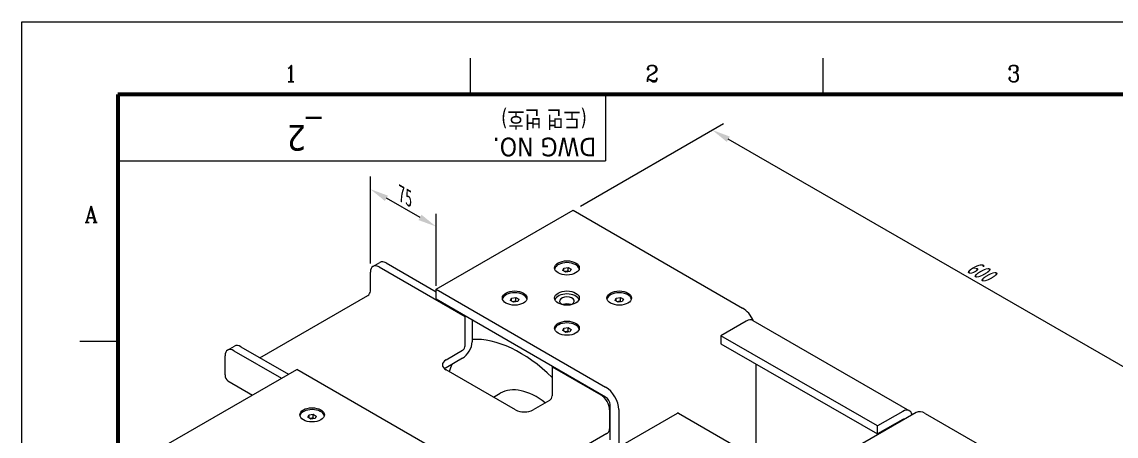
# Model space of a CAD drawing. Header units: millimetres. Extents: x 36 to 2484, y 36 to 1746.
# Drawn here: x 36 to 925, y 1409 to 1746 of the extents above; entities that cross this region are included whole.
import ezdxf
from ezdxf.enums import TextEntityAlignment as Align

# ---------------------------------------------------------------- set-up
doc = ezdxf.new("R2010")
doc.units = ezdxf.units.MM
doc.header["$LTSCALE"] = 6
doc.layers.get('0').update_dxf_attribs({"lineweight": 18})
for name, color, linetype, lineweight in [('SkizziergeometrieWIN-ISO', 7, 'Continuous', 50), ('가는실선_A4', 7, 'Continuous', 5), ('경계(ISO)', 7, 'Continuous', 70), ('굵은실선_A3', 7, 'Continuous', 18)]:
    doc.layers.add(name, color=color, linetype=linetype, lineweight=lineweight)
doc.layers.add('가는실선_A3', color=9, linetype='Continuous', lineweight=5, true_color=0x808080)
doc.styles.add('ROMANC_37', font='tahoma.ttf')
doc.styles.add('주 텍스트 (ISO)', font='tahoma.ttf')
doc.styles.add('치수문자_A3(2.5)', font='')
doc.styles.add('텍스트 스타일36', font='ROMANC.shx', dxfattribs={"width": 0.941937})
doc.styles.add('텍스트 스타일52', font='tahoma.ttf', dxfattribs={"width": 0.8})
doc.styles.get('치수문자_A3(2.5)').set_extended_font_data('GulimChe')
doc.dimstyles.new('치수_A3(2.5)', dxfattribs={"dimscale": 6, "dimtxt": 2.5, "dimasz": 2.5, "dimexe": 1.5, "dimexo": 1, "dimgap": 0.5, "dimtad": 1, "dimtoh": 1, "dimdec": 1, "dimrnd": 1e-08, "dimdsep": 46, "dimtxsty": '치수문자_A3(2.5)', "dimcen": 0.09, "dimdle": 10, "dimclrd": 8, "dimclre": 8, "dimclrt": 7, "dimadec": 1, "dimazin": 2, "dimtfac": 0.8, "dimtmove": 0, "dimatfit": 3, "dimfxl": 1, "dimtolj": 1, "dimtzin": 0, "dimlwd": -1, "dimlwe": -1, "dimarcsym": 0})

# ---------------------------------------------------------------- blocks, each defined once
blk = doc.blocks.new('경계 A3_경계')
at = {"layer": 'SkizziergeometrieWIN-ISO', "lineweight": 18}
for p, q in [((6, 291), (414, 291)), ((6, 6), (6, 291))]:
    blk.add_line(p, q, dxfattribs=at)
at = {"layer": '가는실선_A3', "color": 7}
for p, q in [((66.79, 281.16), (66.79, 286.06)), ((114.57, 281.16), (114.57, 286.06)), ((18.75, 247.62), (13.85, 247.62))]:
    blk.add_line(p, q, dxfattribs=at)
at = {"layer": '가는실선_A3', "color": 7, "lineweight": 60}
for p, q in [((19.02, 281.16), (19.02, 14.6)), ((401.22, 281.16), (19.02, 281.16))]:
    blk.add_line(p, q, dxfattribs=at)
at = {"layer": '가는실선_A3', "color": 7, "lineweight": 13}
for p in [(85.08, 280.98), (19.02, 272.16)]:
    blk.add_line(p, (85.08, 272.16), dxfattribs=at)
at = {"layer": '가는실선_A3', "color": 7, "style": '텍스트 스타일36', "width": 0.941937}
for s, p in [('1', (42.42, 283.98)), ('2', (91.4, 283.98)), ('3', (140.38, 283.98)), ('A', (15.38, 264.88))]:
    blk.add_text(s, height=2.2, dxfattribs=at).set_placement(p, align=Align.MIDDLE_CENTER)
at = {"layer": '가는실선_A3', "color": 7, "style": '텍스트 스타일52', "width": 0.8}
blk.add_text('(도면 번호)', height=2.293, rotation=180, dxfattribs=at).set_placement((82.53, 278.93))
at = {"layer": '가는실선_A3', "color": 7, "style": 'ROMANC_37'}
blk.add_text('DWG NO.', height=2.527, rotation=180, dxfattribs=at).set_placement((83.82, 275.28))
at = {"layer": '경계(ISO)', "insert": (44.22, 275.84), "char_height": 3.5, "attachment_point": 5, "rotation": 180, "style": '주 텍스트 (ISO)'}
blk.add_mtext('_2 ', dxfattribs=at)
blk = doc.blocks.new('*D17')
at = {"layer": 'Defpoints', "color": 0, "transparency": 16777216}
for p in [(597.26, 1657.94), (484.03, 1592.57), (908.3, 1347.62)]:
    blk.add_point(p, dxfattribs=at)
at = {"layer": '가는실선_A4', "color": 8, "transparency": 16777216}
for p, q in [((490.03, 1596.03), (606.26, 1663.14)), ((1008.53, 1420.49), (610.25, 1650.44)), ((914.3, 1351.08), (1030.52, 1418.19))]:
    blk.add_line(p, q, dxfattribs=at)
for points in [[(611.5, 1652.61), (609, 1648.28), (597.26, 1657.94)], [(1009.78, 1422.66), (1007.28, 1418.33), (1021.52, 1412.99)]]:
    blk.add_solid(points, dxfattribs=at)
at = {"layer": '가는실선_A4', "color": 7, "transparency": 16777216, "insert": (814.02, 1543.48), "char_height": 15, "attachment_point": 5, "rotation": 330, "style": '치수문자_A3(2.5)'}
blk.add_mtext('\\A1;{\\Q30.000;\\W0.816;\\H0.816x;600}', dxfattribs=at)
blk = doc.blocks.new('*D18')
at = {"layer": 'Defpoints', "color": 0, "transparency": 16777216}
for p in [(319.28, 1609.79), (319.28, 1542.35), (372.66, 1524.19)]:
    blk.add_point(p, dxfattribs=at)
at = {"layer": '가는실선_A4', "color": 8, "transparency": 16777216}
for p, q in [((319.28, 1549.26), (319.28, 1620.15)), ((359.63, 1586.8), (332.31, 1602.37)), ((372.66, 1531.09), (372.66, 1589.74))]:
    blk.add_line(p, q, dxfattribs=at)
for points in [[(333.55, 1604.54), (331.07, 1600.19), (319.28, 1609.79)], [(360.87, 1588.97), (358.39, 1584.63), (372.66, 1579.38)]]:
    blk.add_solid(points, dxfattribs=at)
at = {"layer": '가는실선_A4', "color": 7, "transparency": 16777216, "insert": (350.56, 1602.64), "char_height": 15, "attachment_point": 5, "rotation": 330.32969, "style": '치수문자_A3(2.5)'}
blk.add_mtext('\\A1;{\\Q-29.670;\\W0.819;\\H0.816x;75}', dxfattribs=at)

msp = doc.modelspace()

# ---------------------------------------------------------------- linework, layer by layer
at = {"layer": '굵은실선_A3'}
for p, q in [((372.663, 1528.27), (484.033, 1592.569)), ((484.033, 1592.569), (621.919, 1512.96)), ((321.348, 1546.932), (327.005, 1550.198)), ((332.005, 1549.703), (372.663, 1526.228)), ((319.277, 1526.841), (319.277, 1542.354)), ((326.348, 1546.437), (396.352, 1506.02)), ((475.737, 1543.675), (476.634, 1545.607)), ((478.186, 1542.261), (475.737, 1543.675)), ((476.634, 1545.607), (479.98, 1546.125)), ((476.634, 1543.158), (476.634, 1545.607)), ((481.533, 1542.779), (478.186, 1542.261)), ((479.98, 1543.185), (479.98, 1546.125)), ((479.98, 1546.125), (482.429, 1544.711)), ((482.429, 1544.711), (481.533, 1542.779)), ((229.474, 1472.544), (317.156, 1523.167)), ((372.663, 1528.27), (510.549, 1448.661)), ((372.663, 1520.105), (372.663, 1528.27)), ((433.237, 1519.138), (434.134, 1521.07)), ((434.134, 1521.07), (437.48, 1521.587)), ((434.134, 1518.62), (434.134, 1521.07)), ((437.48, 1518.648), (437.48, 1521.587)), ((437.48, 1521.587), (439.929, 1520.173)), ((518.237, 1519.138), (519.134, 1521.07)), ((519.134, 1521.07), (522.48, 1521.587)), ((519.134, 1518.62), (519.134, 1521.07)), ((522.48, 1518.648), (522.48, 1521.587)), ((522.48, 1521.587), (524.929, 1520.173)), ((510.549, 1440.496), (372.663, 1520.105)), ((435.686, 1517.724), (433.237, 1519.138)), ((439.033, 1518.241), (435.686, 1517.724)), ((439.929, 1520.173), (439.033, 1518.241)), ((520.686, 1517.724), (518.237, 1519.138)), ((524.033, 1518.241), (520.686, 1517.724)), ((524.929, 1520.173), (524.033, 1518.241)), ((396.352, 1506.02), (396.705, 1506.224)), ((396.352, 1482.342), (396.352, 1506.02)), ((402.008, 1503.162), (402.008, 1485.608)), ((475.737, 1494.601), (476.634, 1496.532)), ((478.186, 1493.186), (475.737, 1494.601)), ((476.634, 1496.532), (479.98, 1497.05)), ((476.634, 1494.083), (476.634, 1496.532)), ((479.98, 1494.111), (479.98, 1497.05)), ((479.98, 1497.05), (482.429, 1495.636)), ((482.429, 1495.636), (481.533, 1493.704)), ((624.747, 1502.346), (604.241, 1490.507)), ((630.247, 1502.891), (757.526, 1429.406)), ((481.533, 1493.704), (478.186, 1493.186)), ((604.241, 1490.507), (604.241, 1483.975)), ((731.52, 1417.022), (604.241, 1490.507)), ((203.261, 1478.755), (208.918, 1482.021)), ((208.261, 1478.259), (247.152, 1455.806)), ((213.918, 1481.525), (252.809, 1459.072)), ((380.795, 1470.911), (394.23, 1478.667)), ((604.241, 1483.975), (731.52, 1410.49)), ((201.19, 1458.663), (201.19, 1474.177)), ((394.23, 1472.136), (380.795, 1464.379)), ((148.157, 1398.651), (259.526, 1462.95)), ((397.412, 1383.342), (259.526, 1462.95)), ((437.364, 1430.086), (380.795, 1462.746)), ((467.416, 1465.399), (467.062, 1465.195)), ((467.062, 1465.195), (467.062, 1441.517)), ((467.062, 1465.195), (506.66, 1442.333)), ((632.525, 1467.645), (632.525, 1391.221)), ((203.468, 1453.628), (223.424, 1442.106)), ((419.376, 1440.471), (424.834, 1443.623)), ((464.941, 1437.843), (451.506, 1430.086)), ((514.085, 1405.795), (514.085, 1434.373)), ((268.555, 1424.059), (269.451, 1425.99)), ((271.004, 1422.644), (268.555, 1424.059)), ((269.451, 1425.99), (272.797, 1426.508)), ((269.451, 1423.541), (269.451, 1425.99)), ((272.797, 1423.569), (272.797, 1426.508)), ((272.797, 1426.508), (275.247, 1425.094)), ((275.247, 1425.094), (274.35, 1423.162)), ((361.855, 1307.932), (569.072, 1427.569)), ((513.731, 1430.086), (513.731, 1414.573)), ((521.156, 1430.29), (521.156, 1401.713)), ((569.672, 1427.509), (665.891, 1371.957)), ((762.911, 1427.971), (651.542, 1363.672)), ((752.026, 1428.861), (731.52, 1417.022)), ((770.411, 1427.228), (908.297, 1347.62)), ((274.35, 1423.162), (271.004, 1422.644)), ((752.026, 1422.329), (731.52, 1410.49)), ((731.52, 1410.49), (731.52, 1417.022)), ((511.61, 1410.898), (408.019, 1351.09)), ((731.52, 1410.49), (732.077, 1410.169))]:
    msp.add_line(p, q, dxfattribs=at)
for centre, major_axis, ratio, start_param, end_param in [((326.348, 1538.272), (-5, 8.66), 0.5773504, 5.4977873, 7.0685836), ((332.005, 1541.538), (-5, 8.66), 0.5773504, 5.4977873, 6.2831854), ((479.083, 1544.193), (-10, 0), 0.5773503, 3.2692181, 6.1555599), ((317.156, 1525.616), (-1.5, -2.598), 0.5773503, 0.7853979, 2.3561942), ((436.583, 1519.656), (-10, 0), 0.5773503, 3.2692181, 6.1555599), ((479.083, 1518.676), (-10, 0), 0.5773503, 3.3553488, 6.0694292), ((479.083, 1518.676), (-6, 0), 0.5773503, 2.0136667, 7.4111113), ((521.583, 1519.656), (-10, 0), 0.5773503, 3.2692181, 6.1555599), ((479.083, 1512.96), (-6, 0), 0.5773503, 4.1117204, 5.3130576), ((621.919, 1500.713), (7.5, -12.99), 0.5773503, 1.3924193, 2.3561945), ((624.747, 1493.364), (5.5, 9.526), 0.5773503, 0, 0.7853982), ((479.083, 1495.118), (-10, 0), 0.5773503, 3.2692181, 6.1555599), ((394.23, 1481.117), (-5.5, -9.526), 0.5773503, 0.7853979, 2.3561942), ((440.899, 1384.77), (-56.25, 97.428), 0.5773503, 5.1626603, 6.0086027), ((208.261, 1470.094), (-5, 8.66), 0.5773504, 5.4977873, 7.0685836), ((213.918, 1473.36), (-5, 8.66), 0.5773504, 5.4977873, 6.2831853), ((394.23, 1481.117), (1.5, 2.598), 0.5773503, 3.9269905, 5.4977869), ((387.866, 1466.828), (-10, 0), 0.5773501, 5.4977873, 7.0685836), ((387.866, 1460.296), (10, 0), 0.5773501, 2.3561946, 2.5403281), ((208.968, 1463.154), (-5.5, -9.526), 0.5773503, 5.4977869, 6.2831853), ((454.334, 1392.527), (-29.5, 51.095), 0.5773503, 5.3253273, 6.2831853), ((464.941, 1440.292), (-1.5, -2.598), 0.5773503, 0.7853979, 2.3561942), ((506.66, 1434.168), (5, -8.66), 0.5773504, 0.7853983, 2.3561946), ((510.549, 1436.414), (7.5, -12.99), 0.5773503, 0.7853982, 2.3561945), ((510.549, 1436.414), (-2.5, 4.33), 0.5773503, 3.9269908, 5.4977871), ((271.901, 1424.576), (-10, 0), 0.5773503, 3.2692181, 6.1555599), ((444.435, 1434.168), (10, 0), 0.5773501, 3.926991, 5.4977873), ((569.672, 1426.529), (-0.6, 1.039), 0.5773503, 5.4977871, 6.2831853), ((752.026, 1419.88), (5.5, 9.526), 0.5773503, 5.7003703, 7.0685835), ((770.411, 1414.981), (-7.5, 12.99), 0.5773503, 5.4977871, 6.2831853), ((511.61, 1413.348), (1.5, 2.598), 0.5773503, 3.9269905, 5.4977869), ((752.026, 1419.88), (1.5, 2.598), 0.5773503, 0.0443101, 0.7853982)]:
    msp.add_ellipse(centre, major_axis=major_axis, ratio=ratio, start_param=start_param, end_param=end_param, dxfattribs=at)
for centre in [(479.083, 1545.663), (436.583, 1521.125), (479.083, 1521.125), (521.583, 1521.125), (479.083, 1496.588), (271.901, 1426.046)]:
    msp.add_ellipse(centre, major_axis=(-10, 0), ratio=0.5773503, dxfattribs=at)
for points, weights in [([(479.98, 1543.185), (478.69, 1542.671), (477.534, 1542.638)], [1, 1.11516383842, 1.05886467072]), ([(480.633, 1542.64), (480.324, 1542.872), (479.98, 1543.185)], [1.05850500864, 1.03917061523, 1]), ([(437.48, 1518.648), (436.19, 1518.134), (435.034, 1518.1)], [1, 1.11516383842, 1.05886467072]), ([(438.133, 1518.102), (437.824, 1518.334), (437.48, 1518.648)], [1.05850500864, 1.03917061523, 1]), ([(522.48, 1518.648), (521.19, 1518.134), (520.034, 1518.1)], [1, 1.11516383842, 1.05886467072]), ([(523.133, 1518.102), (522.824, 1518.334), (522.48, 1518.648)], [1.05850500864, 1.03917061523, 1]), ([(479.98, 1494.111), (478.69, 1493.597), (477.534, 1493.563)], [1, 1.11516383842, 1.05886467072]), ([(480.633, 1493.565), (480.324, 1493.797), (479.98, 1494.111)], [1.05850500864, 1.03917061523, 1]), ([(272.797, 1423.569), (271.508, 1423.055), (270.352, 1423.021)], [1, 1.11516383842, 1.05886467072]), ([(273.451, 1423.023), (273.142, 1423.255), (272.797, 1423.569)], [1.05850500864, 1.03917061523, 1])]:
    msp.add_rational_spline(points, weights, degree=2, dxfattribs=at)
msp.add_open_spline([(385.535, 1467.115), (384.719, 1465.24), (383.99, 1463.289), (383.35, 1461.271)], degree=3, dxfattribs=at)

# ---------------------------------------------------------------- block references
at = {"xscale": 6, "yscale": 6, "zscale": 6}
msp.add_blockref('경계 A3_경계', (0, 0), dxfattribs=at)

# ---------------------------------------------------------------- dimensions: what is measured, and where the dimension line sits
at = {"layer": '가는실선_A4', "color": 8, "true_color": 0x808080}
for base, p1, p2, angle, text, override, picture, middle in [((597.26, 1657.941), (908.297, 1347.62), (484.033, 1592.569), 330, '{\\Q30.000;\\W0.816;\\H0.816x;<>}', {"dimgap": 0.5, "dimtoh": 0, "dimdec": 1, "dimlfac": 1.224745, "dimtol": 0, "dimlim": 0, "dimtp": 0, "dimtm": 0, "dimtdec": 2, "dimtofl": 0, "dimatfit": 1}, '*D17', (809.393, 1535.466)), ((319.277, 1609.791), (372.663, 1524.187), (319.277, 1542.354), 330.329688, '{\\Q-29.670;\\W0.819;\\H0.816x;<>}', {"dimgap": 0.5, "dimtoh": 0, "dimdec": 1, "dimlfac": 1.354315, "dimtol": 0, "dimlim": 0, "dimtp": 0, "dimtm": 0, "dimtdec": 2, "dimtofl": 0, "dimatfit": 1}, '*D18', (345.97, 1594.584))]:
    dim = msp.add_linear_dim(base=base, p1=p1, p2=p2, angle=angle, text=text, dimstyle='치수_A3(2.5)', override=override, dxfattribs=at)
    dim.commit()
    dim.dimension.update_dxf_attribs({"geometry": picture, "text_midpoint": middle, "dimtype": 160})

doc.saveas('drawing.dxf')
